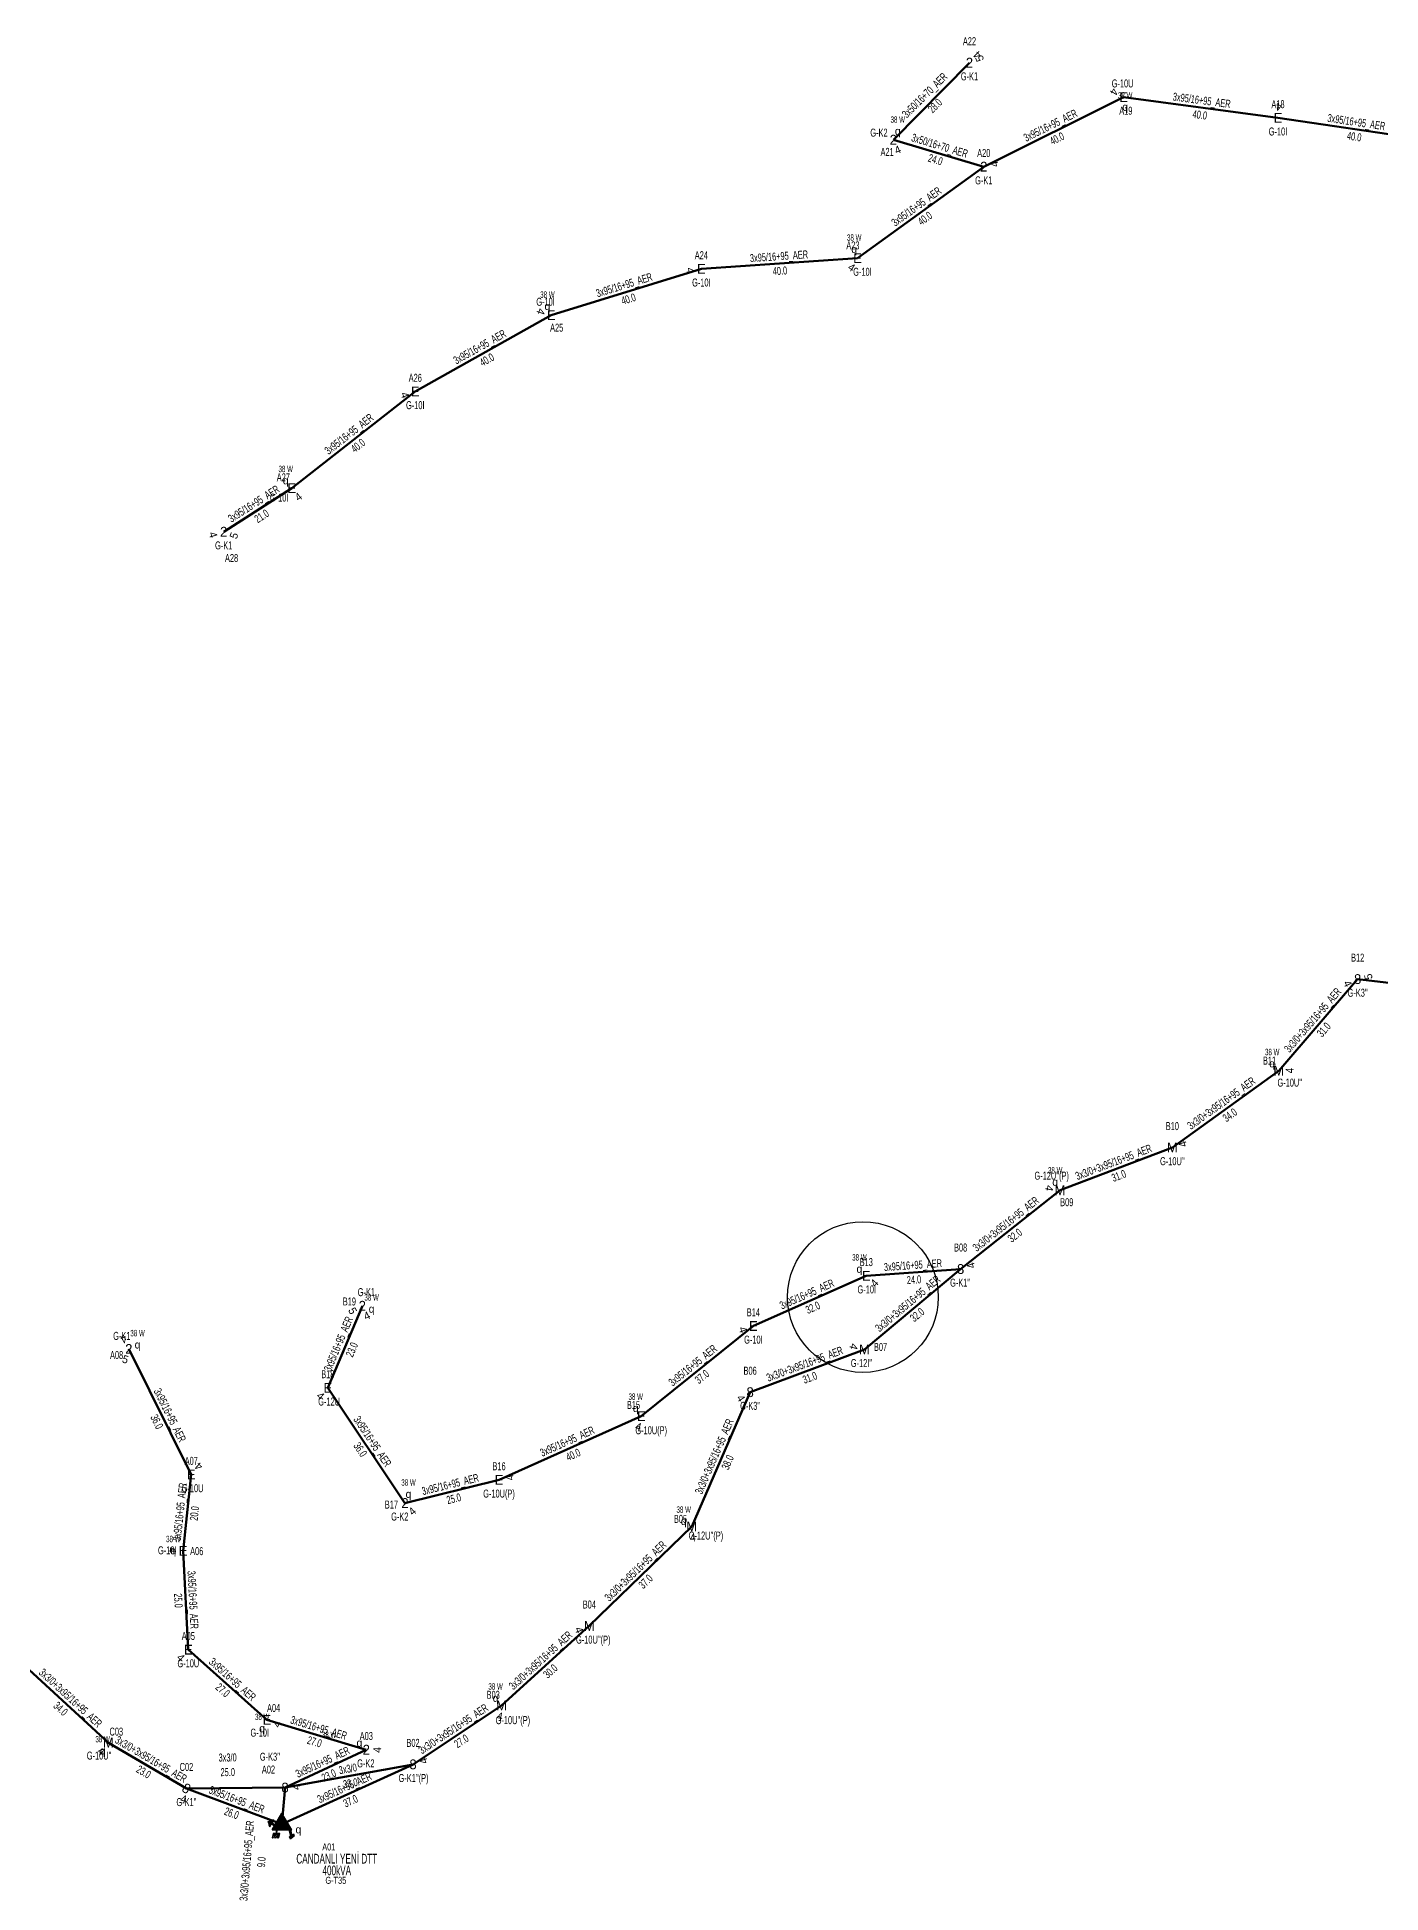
# Model space of a CAD drawing. Header units: millimetres. Extents: x 431745 to 436691, y 4033035 to 4040054.
# Drawn here: x 433946.7 to 434290.9, y 4034843.3 to 4035318.8 of the extents above; entities that cross this region are included whole.
import ezdxf
from ezdxf.enums import TextEntityAlignment as Align

# ---------------------------------------------------------------- set-up
doc = ezdxf.new("R2010")
doc.units = ezdxf.units.MM
for name, color, linetype, lineweight in [('DIREK_AG_YENI', 108, 'Continuous', 25), ('DIREK_OG_YENI', 10, 'Continuous', 25), ('HAT_AG_HAVAI_YENI', 3, 'Continuous', 50), ('HAT_OG_HAVAI_YENI', 1, 'Continuous', 70), ('KULLANICI', 1, 'Continuous', 25), ('TRAFO_TADILAT_BYSK', 5, 'Continuous', 30), ('TRAFO_YENI', 5, 'Continuous', 30)]:
    doc.layers.add(name, color=color, linetype=linetype, lineweight=lineweight)
doc.layers.add('LAMBA_GUCU', color=4, linetype='Continuous')
doc.styles.add('Direk', font='B_CAD')
doc.styles.get("Standard").update_dxf_attribs({"font": 'Arial'})

# ---------------------------------------------------------------- blocks, each defined once
blk = doc.blocks.new('YENI_DIREK')
h = blk.add_hatch(color=32)
h.paths.add_polyline_path([(-3.28, -0.5), (-3.07, -0.63), (-2.64, 0.1), (-1.87, -0.35), (-1.77, -0.17), (-2.54, 0.28), (-2.11, 1.01), (-2.33, 1.14)])
h.paths.add_polyline_path([(-3.42, -0.17), (-3.29, -0.25), (-2.57, 0.98), (-2.7, 1.06)])
h.paths.add_polyline_path([(-3.5, 0.29), (-3.37, 0.22), (-3.01, 0.82), (-3.14, 0.9)])
h.paths.add_polyline_path([(-3.41, 0.73), (-3.54, 0.81), (-3.62, 0.68), (-3.49, 0.61)])
h.paths.add_polyline_path([(-1.26, -1.44), (-1.46, -1.44), (-1.47, -2.34), (-2.22, -2.34), (-2.48, -3.47), (-2.38, -3.47), (-2.17, -2.54), (-1.87, -2.54), (-2.08, -3.47), (-1.98, -3.47), (-1.77, -2.54), (-1.47, -2.54), (-1.68, -3.48), (-1.58, -3.48), (-1.37, -2.54), (-1.07, -2.54), (-1.28, -3.48), (-1.18, -3.48), (-0.97, -2.54), (-0.67, -2.55), (-0.88, -3.48), (-0.78, -3.48), (-0.52, -2.35), (-1.27, -2.34)])
at = {"layer": 'TRAFO_YENI'}
for points in [[(2.31, -1.57), (2.08, -1.92), (2.04, -1.44), (1.9, -1.44), (1.98, -2.32), (2.21, -1.96), (2.27, -2.67), (2.06, -2.67), (2.36, -2.87), (2.36, -2.86), (2.6, -2.49), (2.41, -2.63)], [(2.31, -1.57), (2.08, -1.92), (2.04, -1.44), (1.9, -1.44), (1.98, -2.32), (2.21, -1.96), (2.27, -2.67), (2.06, -2.67), (2.36, -2.87), (1.94, -3.19), (2.16, -3.79), (2.22, -3.74), (2.04, -3.26), (2.22, -3.13), (2.4, -3.6), (2.46, -3.56), (2.28, -3.08), (2.46, -2.94), (2.64, -3.42), (2.69, -3.38), (2.51, -2.9), (2.69, -2.76), (2.87, -3.24), (2.93, -3.2), (2.75, -2.72), (2.93, -2.58), (3.11, -3.06), (3.17, -3.01), (2.95, -2.42), (2.36, -2.86), (2.6, -2.49), (2.41, -2.63)], [(2.93, -2.58), (3.11, -3.06), (3.17, -3.01), (2.95, -2.42), (2.36, -2.86), (2.6, -2.49), (2.41, -2.63), (2.31, -1.57), (2.08, -1.92), (2.04, -1.44), (1.9, -1.44), (1.98, -2.32), (2.21, -1.96), (2.27, -2.67), (2.06, -2.67), (2.36, -2.87), (1.94, -3.19), (2.16, -3.79), (2.22, -3.74), (2.04, -3.26), (2.22, -3.13), (2.4, -3.6), (2.46, -3.56), (2.28, -3.08), (2.46, -2.94), (2.64, -3.42), (2.69, -3.38), (2.51, -2.9), (2.69, -2.76), (2.87, -3.24), (2.93, -3.2), (2.75, -2.72)]]:
    blk.add_hatch(color=32, dxfattribs=at).paths.add_polyline_path(points)
at = {"layer": 'TRAFO_TADILAT_BYSK', "color": 32, "flags": 128}
for points in [[(-3.49, 0.61), (-3.41, 0.73), (-3.54, 0.81), (-3.62, 0.68), (-3.49, 0.61)], [(-3.37, 0.22), (-3.01, 0.82), (-3.14, 0.9), (-3.5, 0.29), (-3.37, 0.22)], [(-3.29, -0.25), (-2.57, 0.98), (-2.7, 1.06), (-3.42, -0.17), (-3.29, -0.25)], [(-1.77, -0.17), (-2.54, 0.28), (-2.11, 1.01), (-2.33, 1.14), (-3.28, -0.5), (-3.07, -0.63), (-2.64, 0.1), (-1.87, -0.35), (-1.77, -0.17)], [(-1.26, -1.44), (-1.46, -1.44), (-1.47, -2.34), (-2.22, -2.34), (-2.48, -3.47), (-2.38, -3.47), (-2.17, -2.54), (-1.87, -2.54), (-2.08, -3.47), (-1.98, -3.47), (-1.77, -2.54), (-1.47, -2.54), (-1.68, -3.48), (-1.58, -3.48), (-1.37, -2.54), (-1.07, -2.54), (-1.28, -3.48), (-1.18, -3.48), (-0.97, -2.54), (-0.67, -2.55), (-0.88, -3.48), (-0.78, -3.48), (-0.52, -2.35), (-1.27, -2.34), (-1.26, -1.44)]]:
    blk.add_lwpolyline(points, dxfattribs=at)
at = {"layer": 'TRAFO_YENI', "linetype": 'Continuous'}
for p, q in [((-2.5, -1.44), (0, 2.89)), ((2.5, -1.44), (0, 2.89)), ((-2.5, -1.44), (2.5, -1.44))]:
    blk.add_line(p, q, dxfattribs=at)
at = {"layer": 'TRAFO_YENI', "color": 32, "flags": 128}
blk.add_lwpolyline([(1.9, -1.44), (2.04, -1.44), (2.08, -1.92), (2.31, -1.57), (2.41, -2.63), (2.6, -2.49), (2.36, -2.86), (2.95, -2.42), (3.17, -3.01), (3.11, -3.06), (2.93, -2.58), (2.75, -2.72), (2.93, -3.2), (2.87, -3.24), (2.69, -2.76), (2.51, -2.9), (2.69, -3.38), (2.64, -3.42), (2.46, -2.94), (2.28, -3.08), (2.46, -3.56), (2.4, -3.6), (2.22, -3.13), (2.04, -3.26), (2.22, -3.74), (2.16, -3.79), (1.94, -3.19), (2.36, -2.87), (2.06, -2.67), (2.27, -2.67), (2.21, -1.96), (1.98, -2.32), (1.9, -1.44)], dxfattribs=at)
at = {"layer": 'TRAFO_YENI', "linetype": 'Continuous'}
for points in [[(-2.5, -1.44), (0, -1.44), (0, 2.89)], [(0, -1.44), (0, 2.89), (2.5, -1.44)]]:
    blk.add_solid(points, dxfattribs=at)

msp = doc.modelspace()

# ---------------------------------------------------------------- linework, layer by layer
at = {"layer": 'HAT_AG_HAVAI_YENI'}
for p, q in [((434185.549016, 4035312.202293), (434166.046, 4035292.47)), ((434225.033, 4035303.35), (434189.208, 4035285.56)), ((434264.588153, 4035298.075078), (434225.033, 4035303.35)), ((434304.220424, 4035292.200204), (434264.588153, 4035298.075078)), ((434189.208, 4035285.56), (434166.046, 4035292.47)), ((434189.208, 4035285.56), (434156.873603, 4035262.102043)), ((434116.856346, 4035259.38358), (434078.410014, 4035247.53281)), ((434156.873603, 4035262.102043), (434116.856346, 4035259.38358)), ((434078.410014, 4035247.53281), (434043.568516, 4035227.959452)), ((434043.568516, 4035227.959452), (434011.919, 4035203.203)), ((433994.481, 4035192.022), (434011.919, 4035203.203)), ((434130.185, 4034988.513), (434159.112, 4035001.387)), ((434159.112, 4035001.387), (434183.283, 4035003.114)), ((434021.16, 4034972.662), (434030.004923, 4034993.696481)), ((434130.185, 4034988.513), (434101.476608, 4034965.414442)), ((433986.182, 4034950.455), (433970.178, 4034982.631)), ((434040.932423, 4034943.14349), (434021.16, 4034972.662)), ((434101.476608, 4034965.414442), (434065.02401, 4034949.077172)), ((433984.074118, 4034930.925422), (433986.182, 4034950.455)), ((434065.02401, 4034949.077172), (434040.932423, 4034943.14349)), ((433985.422494, 4034905.586734), (433984.074118, 4034930.925422)), ((434005.562, 4034887.603), (433985.422494, 4034905.586734)), ((434005.562, 4034887.603), (434031.024073, 4034879.948125)), ((434031.024073, 4034879.948125), (434010.210685, 4034870.239503)), ((434009.41, 4034860.828), (434042.996, 4034876.194)), ((433984.942, 4034870.028), (434009.41, 4034860.828))]:
    msp.add_line(p, q, dxfattribs=at)
at = {"layer": 'HAT_OG_HAVAI_YENI'}
for p, q in [((434264.795646, 4035053.930651), (434285.000285, 4035077.397989)), ((434307.841, 4035074.653), (434285.000285, 4035077.397989)), ((434237.521718, 4035034.240589), (434264.795646, 4035053.930651)), ((434237.521718, 4035034.240589), (434208.745, 4035023.278)), ((434208.745, 4035023.278), (434183.283, 4035003.114)), ((434183.283, 4035003.114), (434158.625, 4034982.519)), ((434129.357, 4034971.554), (434158.625, 4034982.519)), ((434129.357, 4034971.554), (434114.394, 4034937.107)), ((434114.394, 4034937.107), (434088.156, 4034911.649)), ((434088.156, 4034911.649), (434065.681, 4034891.25)), ((433964.932678, 4034881.741997), (433940.275, 4034904.437)), ((434065.681, 4034891.25), (434042.996, 4034876.194)), ((433964.932678, 4034881.741997), (433984.942, 4034870.028)), ((434010.210685, 4034870.239503), (434042.996, 4034876.194)), ((433984.942, 4034870.028), (434010.210685, 4034870.239503)), ((434009.41, 4034860.828), (434010.210685, 4034870.239503))]:
    msp.add_line(p, q, dxfattribs=at)
at = {"layer": 'KULLANICI'}
msp.add_circle((434158.249805, 4034995.928417), 19.303577, dxfattribs=at)

# ---------------------------------------------------------------- block references
at = {"layer": 'TRAFO_YENI'}
msp.add_blockref('YENI_DIREK', (434009.41, 4034860.828), dxfattribs=at)

# ---------------------------------------------------------------- texts
at = {"layer": 'DIREK_AG_YENI', "width": 0.53}
for s, p in [('A22', (434185.549016, 4035317.702293)), ('G-K1', (434185.549016, 4035308.702293)), ('G-10U', (434224.783368, 4035306.892578)), ('A19', (434225.604994, 4035299.897056)), ('A18', (434264.588153, 4035301.575078)), ('G-K2', (434162.359452, 4035294.28401)), ('G-10I', (434264.588153, 4035294.575078)), ('A21', (434164.456889, 4035289.351551)), ('A20', (434189.208, 4035289.06)), ('G-K1', (434189.208, 4035282.06)), ('A24', (434116.856346, 4035262.88358)), ('A23', (434155.680934, 4035265.392566)), ('G-10I', (434158.130827, 4035258.633415)), ('G-10I', (434116.856346, 4035255.88358)), ('G-10I', (434076.943108, 4035250.950578)), ('A25', (434079.79044, 4035244.316535)), ('A26', (434043.568516, 4035231.459452)), ('G-10I', (434043.568516, 4035224.459452)), ('A27', (434009.762607, 4035205.959804)), ('G-10I', (434008.690525, 4035200.776816)), ('G-K1', (433994.481, 4035188.522)), ('A28', (433996.499536, 4035185.301671)), ('B13', (434159.112, 4035004.887)), ('G-K1', (434031.03337, 4034997.184948)), ('G-10I', (434159.238761, 4034997.887)), ('B19', (434026.682362, 4034994.796748)), ('B14', (434130.185, 4034992.013)), ('G-K1', (433968.38238, 4034985.986473)), ('G-10I', (434130.185, 4034985.013)), ('A08', (433967.044195, 4034981.072389)), ('B18', (434021.16, 4034976.162)), ('G-12U', (434021.49721, 4034969.162)), ('B15', (434099.47044, 4034968.282419)), ('G-10U(P)', (434104.011226, 4034961.791005)), ('A07', (433986.182, 4034953.955)), ('B16', (434065.02401, 4034952.577172)), ('G-10U', (433986.51921, 4034946.955)), ('G-10U(P)', (434065.02401, 4034945.577172)), ('B17', (434037.453695, 4034942.758198)), ('G-K2', (434039.592418, 4034939.684176)), ('G-10I', (433980.019878, 4034931.035601)), ('A06', (433987.572826, 4034930.830341)), ('A05', (433985.422494, 4034909.086734)), ('G-10U', (433985.422494, 4034902.086734)), ('A04', (434007.277866, 4034890.653542)), ('G-10I', (434003.712518, 4034884.314909)), ('A03', (434031.024073, 4034883.448125)), ('G-K2', (434030.897312, 4034876.448125))]:
    msp.add_text(s, height=2.05, dxfattribs=at).set_placement(p, align=Align.MIDDLE_CENTER)
at = {"layer": 'DIREK_AG_YENI', "color": 32, "style": 'Direk'}
for s, rotation, p in [('4', 495.000001, (434187.528915, 4035314.182192)), ('5', 112.667407, (434188.132737, 4035313.28136)), ('4', 240.219428, (434222.602785, 4035304.740703)), ('4', 535.784093, (434264.793996, 4035300.867502)), ('4', 383.19287, (434167.148717, 4035289.896284)), ('4', 463.204053, (434191.933976, 4035286.199575)), ('4', 278.565747, (434114.087578, 4035258.966537)), ('4', 326.904801, (434155.344714, 4035259.756303)), ('4', 251.277772, (434075.758174, 4035248.431555)), ('4', 289.016373, (434040.921325, 4035227.047105)), ('4', 397.478716, (434013.622707, 4035200.980978)), ('4', 286.333712, (433991.794008, 4035191.234552)), ('5', 69.500568, (433997.103692, 4035191.041445)), ('4', 408.080499, (434161.195436, 4034999.51636)), ('5', 297.625732, (434027.524136, 4034992.398137)), ('4', 384.435553, (434031.163198, 4034991.147285)), ('4', 289.409949, (434127.544138, 4034987.58249)), ('4', 207.298156, (433968.893861, 4034985.11917)), ('5', -18.129093, (433969.306755, 4034979.969998)), ('4', 317.751611, (434019.277431, 4034970.589336)), ('4', 344.556966, (434100.731024, 4034962.715534)), ('4', 497.751611, (433988.064569, 4034952.527664)), ('4', 462.070449, (434067.762106, 4034949.662692)), ('4', 401.330959, (434042.781564, 4034941.040949)), ('4', 266.141528, (433981.280464, 4034931.11384)), ('4', 316.523037, (433983.495918, 4034903.554911)), ('4', 426.955182, (434008.138557, 4034886.506937)), ('4', 448.962899, (434033.823614, 4034879.897445))]:
    msp.add_text(s, height=2, rotation=rotation, dxfattribs=at).set_placement(p, align=Align.MIDDLE_CENTER)
at = {"layer": 'DIREK_AG_YENI', "style": 'Direk'}
for s, p in [('2', (434185.549016, 4035312.202293)), ('E', (434225.033, 4035303.35)), ('E', (434264.588153, 4035298.075078)), ('2', (434166.046, 4035292.47)), ('2', (434189.208, 4035285.56)), ('E', (434156.873603, 4035262.102043)), ('E', (434116.856346, 4035259.38358)), ('E', (434078.410014, 4035247.53281)), ('E', (434043.568516, 4035227.959452)), ('E', (434011.919, 4035203.203)), ('2', (433994.481, 4035192.022)), ('E', (434159.112, 4035001.387)), ('2', (434030.004923, 4034993.696481)), ('E', (434130.185, 4034988.513)), ('2', (433970.178, 4034982.631)), ('E', (434021.16, 4034972.662)), ('E', (434101.476608, 4034965.414442)), ('E', (433986.182, 4034950.455)), ('E', (434065.02401, 4034949.077172)), ('2', (434040.932423, 4034943.14349)), ('E', (433984.074118, 4034930.925422)), ('E', (433985.422494, 4034905.586734)), ('E', (434005.562, 4034887.603)), ('2', (434031.024073, 4034879.948125))]:
    msp.add_text(s, height=2.5, dxfattribs=at).set_placement(p, align=Align.MIDDLE_CENTER)
at = {"layer": 'DIREK_AG_YENI', "color": 4, "style": 'Direk'}
for p in [(434225.441567, 4035300.883611), (434167.181079, 4035294.697464), (434156.021696, 4035264.452417), (434077.423996, 4035249.830149), (434010.378719, 4035205.172146), (434157.344233, 4035003.154767), (434032.378181, 4034992.910575), (433972.416432, 4034983.744294), (434100.043631, 4034967.462997), (434041.835446, 4034945.474702), (433981.57504, 4034930.993338), (434004.336381, 4034885.424042), (434029.256306, 4034881.715892)]:
    msp.add_text('q', height=2, dxfattribs=at).set_placement(p, align=Align.MIDDLE_CENTER)
at = {"layer": 'DIREK_OG_YENI', "width": 0.53}
for s, p in [('B12', (434285.000285, 4035082.897989)), ("G-K3''", (434285.000285, 4035073.897989)), ('B11', (434262.428841, 4035056.509068)), ("G-10U''", (434267.605516, 4035050.869557)), ('B10', (434237.521718, 4035039.740589)), ("G-10U''", (434237.521718, 4035030.740589)), ("G-12U''(P)", (434206.612057, 4035027.030298)), ('B09', (434210.474619, 4035020.235235)), ('B08', (434183.283, 4035008.614)), ("G-K1''", (434183.156239, 4034999.614)), ('B07', (434162.762504, 4034983.142656)), ('B06', (434129.357, 4034977.054)), ("G-12I''", (434157.886478, 4034979.019)), ("G-K3''", (434129.357, 4034968.054)), ('B05', (434111.515513, 4034939.098059)), ("G-12U''(P)", (434118.03696, 4034934.820402)), ('B04', (434088.156, 4034917.149)), ("G-10U''(P)", (434089.167715, 4034908.149)), ('B03', (434063.530972, 4034894.011771)), ("G-10U''(P)", (434068.581497, 4034887.52423)), ('C03', (433966.972194, 4034884.586355)), ('B02', (434042.996, 4034881.694)), ("G-10U''", (433962.564161, 4034878.438807)), ("G-K3''", (434006.334375, 4034878.150051)), ('C02', (433984.942, 4034875.528)), ('A02', (434005.952203, 4034874.865968)), ("G-K1''(P)", (434043.122761, 4034872.694)), ("G-K1''", (433984.942, 4034866.528))]:
    msp.add_text(s, height=2.05, dxfattribs=at).set_placement(p, align=Align.MIDDLE_CENTER)
at = {"layer": 'DIREK_OG_YENI', "style": 'Direk'}
for s, p in [('8', (434285.000285, 4035077.397989)), ('M', (434264.795646, 4035053.930651)), ('M', (434237.521718, 4035034.240589)), ('M', (434208.745, 4035023.278)), ('8', (434183.283, 4035003.114)), ('M', (434158.625, 4034982.519)), ('8', (434129.357, 4034971.554)), ('M', (434114.394, 4034937.107)), ('M', (434088.156, 4034911.649)), ('M', (434065.681, 4034891.25)), ('M', (433964.932678, 4034881.741997)), ('8', (434042.996, 4034876.194)), ('8', (434010.210685, 4034870.239503))]:
    msp.add_text(s, height=2.5, dxfattribs=at).set_placement(p, align=Align.MIDDLE_CENTER)
at = {"layer": 'DIREK_OG_YENI', "color": 32, "style": 'Direk'}
for s, rotation, p in [('5', 102.318148, (434287.735824, 4035077.99534)), ('4', 294.636293, (434282.455163, 4035076.23079)), ('4', 450.911167, (434267.595292, 4035053.975178)), ('4', 467.91346, (434240.18598, 4035035.101814)), ('4', 258.996036, (434205.996481, 4035023.812455)), ('4', 468.151196, (434185.943666, 4035003.986272)), ('4', 255.203766, (434155.917848, 4034983.23407)), ('4', 303.260482, (434127.01568, 4034970.018351)), ('4', 366.010038, (434114.687168, 4034934.32239)), ('4', 291.113926, (434085.543975, 4034910.640374)), ('4', 350.736392, (434065.230264, 4034888.486517)), ('4', 320.865717, (433963.165486, 4034879.570124)), ('4', 467.823187, (434045.661616, 4034877.051026)), ('4', 344.827073, (433984.209147, 4034867.325607)), ('4', 452.715583, (434013.007541, 4034870.372162))]:
    msp.add_text(s, height=2, rotation=rotation, dxfattribs=at).set_placement(p, align=Align.MIDDLE_CENTER)
at = {"layer": 'DIREK_OG_YENI', "color": 4, "style": 'Direk'}
for p in [(434263.105071, 4035055.772377), (434207.509558, 4035025.451404), (434112.337938, 4034938.529185), (434064.145266, 4034893.222694), (433963.475881, 4034879.710312)]:
    msp.add_text('q', height=2, dxfattribs=at).set_placement(p, align=Align.MIDDLE_CENTER)
at = {"layer": 'DIREK_OG_YENI', "style": 'Direk'}
msp.add_text('8', height=2.5, rotation=330.443382, dxfattribs=at).set_placement((433984.942, 4034870.028), align=Align.MIDDLE_CENTER)
at = {"layer": 'HAT_AG_HAVAI_YENI', "lineweight": 30, "width": 0.53}
for s, rotation, p in [('3x50/16+70_AER', 404.74119, (434174.792616, 4035303.128151)), ('3x95/16+95_AER', 352.403778, (434244.923087, 4035301.555164)), ('3x95/16+95_AER', 386.407935, (434206.742391, 4035295.216358)), ('3x95/16+95_AER', 351.568183, (434284.528926, 4035295.978453)), ('3x50/16+70_AER', 343.069264, (434177.622575, 4035289.975221, 217082.771041)), ('3x95/16+95_AER', 395.960421, (434172.541447, 4035274.519002)), ('3x95/16+95_AER', 363.886261, (434136.807365, 4035261.590857)), ('3x95/16+95_AER', 377.131491, (434097.382799, 4035254.270482)), ('3x95/16+95_AER', 389.326533, (434060.572947, 4035238.487197)), ('3x95/16+95_AER', 398.032743, (434027.220063, 4035216.250736, 217005.9595)), ('3x95/16+95_AER', 32.667421, (434002.741203, 4035198.328045, 217005.9595)), ('3x95/16+95_AER', 4.086406, (434171.136801, 4035003.098299, 217091.641352)), ('3x95/16+95_AER', 23.990739, (434144.302889, 4034995.726801, 217079.556)), ('3x95/16+95_AER', 67.193422, (434024.798916, 4034983.508718, 217015.002462)), ('3x95/16+95_AER', 398.820477, (434115.297943, 4034977.626199, 217050.738304)), ('3x95/16+95_AER', 296.44685, (433979.798816, 4034965.199483)), ('3x95/16+95_AER', 303.814709, (434031.75262, 4034958.375883)), ('3x95/16+95_AER', 384.140896, (434082.902675, 4034958.021468)), ('3x95/16+95_AER', 373.836376, (434052.774939, 4034946.935666)), ('3x95/16+95_AER', 83.840531, (433984.282809, 4034940.781209, 216993.090844)), ('3x95/16+95_AER', 273.046072, (433985.597105, 4034918.301246, 216992.037059)), ('3x95/16+95_AER', 318.237293, (433996.058437, 4034897.229101, 216992.711247)), ('3x95/16+95_AER', 343.267208, (434018.537759, 4034884.589572, 217015.512037)), ('3x95/16+95_AER', 385.007189, (434020.258057, 4034875.86413, 217005.105343)), ('3x95/16+95_AER', 24.584132, (434025.849488, 4034869.28419)), ('3x95/16+95_AER', 339.394903, (433997.47539, 4034866.223796))]:
    msp.add_text(s, height=2.05, rotation=rotation, dxfattribs=at).set_placement(p, align=Align.CENTER)
for s, rotation, p in [('28.0', 404.74119, (434175.989256, 4035301.920652)), ('40.0', 352.403778, (434244.698363, 4035299.870083)), ('40.0', 386.407935, (434207.498482, 4035293.693752)), ('40.0', 351.568183, (434284.279651, 4035294.296828)), ('24.0', 343.069264, (434177.127508, 4035288.348904, 217082.771041)), ('40.0', 395.960421, (434173.539732, 4035273.142983)), ('40.0', 363.886261, (434136.922584, 4035259.894766)), ('40.0', 377.131491, (434097.883561, 4035252.645909)), ('40.0', 389.326533, (434061.405583, 4035237.005065)), ('40.0', 398.032743, (434028.267453, 4035214.911716, 217005.9595)), ('21.0', 32.667421, (434003.658797, 4035196.896955, 217005.9595)), ('24.0', 4.086406, (434171.257944, 4035001.402621, 217091.641352)), ('32.0', 23.990739, (434144.99409, 4034994.173662, 217079.556)), ('23.0', 67.193422, (434026.366007, 4034982.849762, 217015.002462)), ('37.0', 398.820477, (434116.363643, 4034976.301705, 217050.738304)), ('36.0', 296.44685, (433978.276725, 4034964.442358)), ('36.0', 303.814709, (434030.340189, 4034957.429818)), ('40.0', 384.140896, (434083.597944, 4034956.470146)), ('25.0', 373.836376, (434053.181494, 4034945.284996)), ('20.0', 83.840531, (433985.972996, 4034940.598806, 216993.090844)), ('25.0', 273.046072, (433983.899507, 4034918.21091, 216992.037059)), ('27.0', 318.237293, (433994.926157, 4034895.961055, 216992.711247)), ('27.0', 343.267208, (434018.048314, 4034882.961553, 217015.512037)), ('23.0', 385.007189, (434020.976701, 4034874.323497, 217005.105343)), ('37.0', 24.584132, (434026.556738, 4034867.738292)), ('26.0', 339.394903, (433996.877118, 4034864.632548))]:
    msp.add_text(s, height=2.05, rotation=rotation, dxfattribs=at).set_placement(p, align=Align.TOP_CENTER)
at = {"layer": 'HAT_OG_HAVAI_YENI', "lineweight": 30, "width": 0.53}
for s, rotation, p in [('3x3/0+3x95/16+95_AER', 49.272584, (434274.253817, 4035066.218912, 217142.500143)), ('3x3/0+3x95/16+95_AER', 35.826917, (434250.661144, 4035044.774791, 217132.397823)), ('3x3/0+3x95/16+95_AER', 380.854719, (434222.830905, 4035029.553603, 217104.372646)), ('3x3/0+3x95/16+95_AER', 398.37612, (434195.486299, 4035013.862287, 217091.641352)), ('3x3/0+3x95/16+95_AER', 399.869676, (434170.409184, 4034993.46899, 217079.31272)), ('3x3/0+3x95/16+95_AER', 20.537853, (434143.693119, 4034977.832836, 217079.31272)), ('3x3/0+3x95/16+95_AER', 426.520847, (434121.09598, 4034954.669387, 217057.197003)), ('3x3/0+3x95/16+95_AER', 404.135683, (434100.683097, 4034924.98809, 217044.078)), ('3x3/0+3x95/16+95_AER', 402.227849, (434076.347232, 4034902.078906, 217032.8405)), ('3x3/0+3x95/16+95_AER', 317.402952, (433954.556543, 4034892.46049, 216970.1375)), ('3x3/0+3x95/16+95_AER', 33.573382, (434053.868668, 4034884.430003, 217032.8405)), ('3x3/0+3x95/16+95_AER', 329.654201, (433975.366915, 4034876.618472, 216992.471141)), ('3x3/0', 0.479883, (433995.501827, 4034876.927824)), ('3x3/0', 10.293902, (434026.45145, 4034874.05307)), ('3x3/0+3x95/16+95_AER', 85.138378, (434001.421892, 4034851.403122))]:
    msp.add_text(s, height=2.05, rotation=rotation, dxfattribs=at).set_placement(p, align=Align.CENTER)
for s, rotation, p in [('31.0', 49.272584, (434275.542115, 4035065.109728, 217142.500143)), ('34.0', 35.826917, (434251.65622, 4035043.39645, 217132.397823)), ('31.0', 380.854719, (434223.436104, 4035027.964977, 217104.372646)), ('32.0', 398.37612, (434196.541695, 4035012.529569, 217091.641352)), ('32.0', 399.869676, (434171.498958, 4034992.164232, 217079.31272)), ('31.0', 20.537853, (434144.289523, 4034976.240887, 217079.31272)), ('38.0', 426.520847, (434122.655229, 4034953.992081, 217057.197003)), ('37.0', 404.135683, (434101.866909, 4034923.768012, 217044.078)), ('30.0', 402.227849, (434077.489768, 4034900.820094, 217032.8405)), ('34.0', 317.402952, (433953.405918, 4034891.209066, 216970.1375)), ('27.0', 33.573382, (434054.808776, 4034883.0136, 217032.8405)), ('23.0', 329.654201, (433974.508045, 4034875.151386, 216992.471141)), ('25.0', 0.479883, (433995.516065, 4034875.227884)), ('33.0', 10.293902, (434026.755236, 4034872.380433)), ('9.0', 85.138378, (434003.115776, 4034851.259047))]:
    msp.add_text(s, height=2.05, rotation=rotation, dxfattribs=at).set_placement(p, align=Align.TOP_CENTER)
at = {"layer": 'LAMBA_GUCU', "width": 0.55}
for p in [(434225.440909, 4035303.825717), (434167.180422, 4035297.639569), (434156.021038, 4035267.394522), (434077.423338, 4035252.772255), (434010.378061, 4035208.114251), (434263.104413, 4035058.714483), (434207.5089, 4035028.393509), (434157.343575, 4035006.096872), (434032.377523, 4034995.85268), (433972.415774, 4034986.686399), (434100.042973, 4034970.405102), (434041.834788, 4034948.416808), (434112.33728, 4034941.47129), (433981.574382, 4034933.935443), (434064.144608, 4034896.164799), (434004.335724, 4034888.366147), (433963.475223, 4034882.652417), (434021.482825, 4034883.759039)]:
    msp.add_text('38 W', height=1.65, dxfattribs=at).set_placement(p, align=Align.MIDDLE_CENTER)
at = {"layer": 'TRAFO_YENI', "color": 4, "style": 'Direk'}
msp.add_text('q', height=2, dxfattribs=at).set_placement((434013.630504, 4034859.510737), align=Align.MIDDLE_CENTER)
at = {"layer": 'TRAFO_YENI', "width": 0.6}
for s, height, p in [('A01', 1.8, (434021.414621, 4034854.122141)), ('CANDANLI YENİ DTT', 2.5, (434023.458756, 4034850.770564)), ('400kVA', 2.5, (434023.458756, 4034847.770564))]:
    msp.add_text(s, height=height, dxfattribs=at).set_placement(p, align=Align.CENTER)
msp.add_text('G-T35', height=1.8, dxfattribs=at).set_placement((434023.213256, 4034847.388178), align=Align.TOP_CENTER)

doc.saveas('drawing.dxf')
